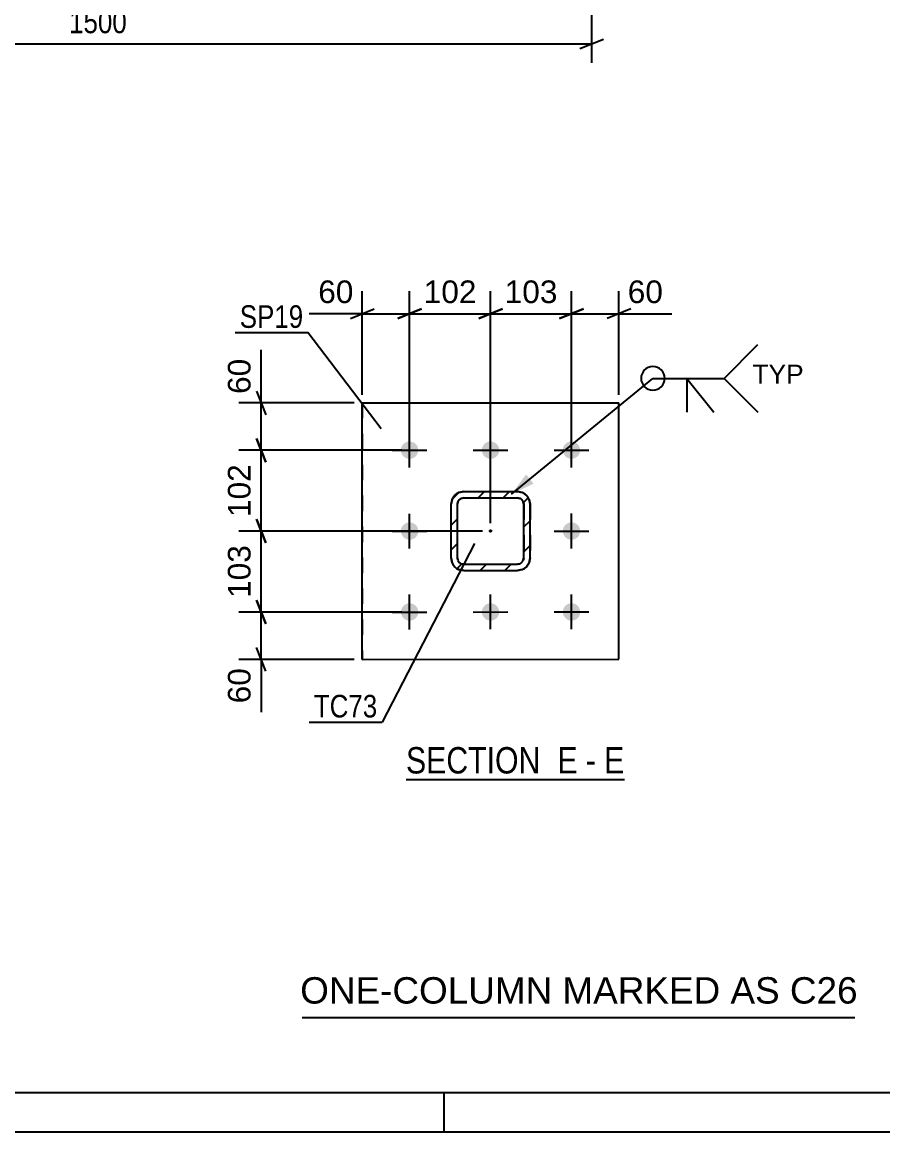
# Model space of a CAD drawing. Header units: millimetres. Extents: x -130 to 464, y -170 to 250.
# Drawn here: x -9.6 to 99.4, y -169.6 to -29 of the extents above; entities that cross this region are included whole.
import ezdxf

# ---------------------------------------------------------------- set-up
doc = ezdxf.new("R2010")
doc.units = ezdxf.units.MM
doc.linetypes.add('DXK_LINE_DOT2', pattern=[3.9198, 1.9599, -1.9599])
doc.linetypes.add('DXK_LINE_DOT3', pattern=[5.9187, 2.979, -0.9799, 0.9799, -0.9799])
doc.styles.add('Arial', font='ARIAL.TTF', dxfattribs={"height": 0.2})
doc.styles.add('Arial Narrow', font='ARIALN.TTF', dxfattribs={"height": 0.2})

# ---------------------------------------------------------------- blocks, each defined once
blk = doc.blocks.new('Unknown-284858639-1134')
at = {"color": 5, "linetype": 'Continuous'}
for p, q in [((-125.16, -164.58), (458.84, -164.58)), ((43.84, -169.58), (43.84, -164.58)), ((-130.16, -169.58), (463.84, -169.58))]:
    blk.add_line(p, q, dxfattribs=at)
blk = doc.blocks.new('Unknown-284858639-13 - 2674')
at = {"color": 6, "linetype": 'Continuous'}
blk.add_line((39, -124.93), (66.65, -124.93), dxfattribs=at)
at = {"color": 0, "linetype": 'Continuous'}
for points in [[(57.11, -124.18), (57.11, -120.68), (39, -120.68), (39, -124.18)], [(60.71, -124.18), (60.71, -120.68), (58.16, -120.68), (58.16, -124.18)], [(63.04, -124.18), (63.04, -120.68), (61.76, -120.68), (61.76, -124.18)], [(66.65, -124.18), (66.65, -120.68), (64.09, -120.68), (64.09, -124.18)]]:
    blk.add_wipeout(points, dxfattribs=at)
at = {"color": 7, "linetype": 'Continuous', "style": 'Arial Narrow'}
for s, p in [('SECTION ', (39, -124.18)), ('E', (58.16, -124.18)), ('E', (64.09, -124.18)), ('-', (61.76, -124.18))]:
    blk.add_text(s, height=3.34, dxfattribs=at).set_placement(p)
blk = doc.blocks.new('Part-284858639-2761 - 2674')
at = {"linetype": 'Continuous'}
h = blk.add_hatch(dxfattribs=at)
h.set_pattern_fill('', scale=0.7, style=0, pattern_type=0)
h.set_pattern_definition([(45, (45.6886, -88.5874), (-1.57154, 1.57154), [])])
h.paths.add_polyline_path([(46.3, -88.47), (45.69, -88.59), (45.17, -88.93), (44.82, -89.45), (44.7, -90.07), (44.7, -96.87), (44.82, -97.48), (45.17, -98), (45.69, -98.34), (46.3, -98.47), (53.1, -98.46), (53.71, -98.34), (54.23, -98), (54.58, -97.48), (54.7, -96.86), (54.7, -90.06), (54.58, -89.45), (54.23, -88.93), (53.71, -88.59), (53.1, -88.46)])
h.paths.add_polyline_path([(53.1, -89.26), (53.41, -89.33), (53.67, -89.5), (53.84, -89.76), (53.9, -90.06), (53.9, -96.86), (53.84, -97.17), (53.67, -97.43), (53.41, -97.6), (53.1, -97.66), (46.3, -97.67), (46, -97.6), (45.74, -97.43), (45.56, -97.17), (45.5, -96.87), (45.5, -90.07), (45.56, -89.76), (45.74, -89.5), (45.99, -89.33), (46.3, -89.27)])
blk.add_hatch(color=246, dxfattribs=at).paths.add_polyline_path([(49.7, -93.56, -1), (49.7, -93.36, -1)])
at = {"color": 7, "linetype": 'DXK_LINE_DOT2'}
for p, q in [((45.69, -88.59), (46.3, -88.47)), ((46.3, -88.47), (53.1, -88.46)), ((53.1, -88.46), (53.71, -88.59)), ((44.7, -90.07), (44.82, -89.45)), ((45.56, -89.76), (45.5, -90.07)), ((46.3, -89.27), (46, -89.33)), ((46.3, -89.27), (53.1, -89.26)), ((53.41, -89.33), (53.1, -89.26)), ((53.9, -90.06), (53.84, -89.76)), ((54.58, -89.45), (54.7, -90.06)), ((44.7, -96.87), (44.7, -90.07)), ((45.5, -96.87), (45.5, -90.07)), ((53.9, -90.06), (53.9, -96.86)), ((54.7, -90.06), (54.7, -96.86)), ((44.82, -97.48), (44.7, -96.87)), ((45.5, -96.87), (45.56, -97.17)), ((53.84, -97.17), (53.9, -96.86)), ((54.7, -96.86), (54.58, -97.48)), ((46.3, -98.47), (45.69, -98.34)), ((46, -97.6), (46.3, -97.67)), ((46.3, -97.67), (53.1, -97.66)), ((53.1, -97.66), (53.41, -97.6)), ((53.72, -98.34), (53.1, -98.46)), ((46.3, -98.47), (53.1, -98.46))]:
    blk.add_line(p, q, dxfattribs=at)
at = {"color": 2, "linetype": 'Continuous'}
for p, q in [((46.3, -88.47), (45.69, -88.59)), ((46.3, -88.47), (53.1, -88.46)), ((46.3, -88.47), (46.3, -88.47)), ((53.1, -88.46), (53.1, -88.46)), ((53.71, -88.59), (53.1, -88.46)), ((44.82, -89.45), (44.7, -90.07)), ((45.5, -90.07), (45.56, -89.76)), ((45.99, -89.33), (46.3, -89.27)), ((46.3, -89.27), (53.1, -89.26)), ((46.3, -89.27), (46.3, -89.27)), ((53.1, -89.26), (53.1, -89.26)), ((53.1, -89.26), (53.41, -89.33)), ((53.84, -89.76), (53.9, -90.06)), ((54.7, -90.06), (54.58, -89.45)), ((44.7, -90.07), (44.7, -90.07)), ((44.7, -96.87), (44.7, -90.07)), ((45.5, -90.07), (45.5, -90.07)), ((45.5, -96.87), (45.5, -90.07)), ((53.9, -90.06), (53.9, -90.06)), ((53.9, -96.86), (53.9, -90.06)), ((54.7, -90.06), (54.7, -90.06)), ((54.7, -96.86), (54.7, -90.06)), ((44.7, -96.87), (44.7, -96.87)), ((44.7, -96.87), (44.82, -97.48)), ((45.5, -96.87), (45.5, -96.87)), ((45.56, -97.17), (45.5, -96.87)), ((53.9, -96.86), (53.84, -97.17)), ((53.9, -96.86), (53.9, -96.86)), ((54.58, -97.48), (54.7, -96.86)), ((54.7, -96.86), (54.7, -96.86)), ((45.69, -98.34), (46.3, -98.47)), ((46.3, -97.67), (46, -97.6)), ((46.3, -97.67), (53.1, -97.66)), ((46.3, -97.67), (46.3, -97.67)), ((53.41, -97.6), (53.1, -97.66)), ((53.1, -97.66), (53.1, -97.66)), ((53.1, -98.46), (53.71, -98.34)), ((46.3, -98.47), (53.1, -98.46)), ((46.3, -98.47), (46.3, -98.47)), ((53.1, -98.46), (53.1, -98.46))]:
    blk.add_line(p, q, dxfattribs=at)
at = {"color": 7, "linetype": 'DXK_LINE_DOT3'}
blk.add_line((49.7, -93.46), (49.7, -93.46), dxfattribs=at)
at = {"color": 246, "linetype": 'DXK_LINE_DOT2'}
blk.add_line((49.7, -93.46), (49.7, -93.46), dxfattribs=at)
at = {"color": 246, "linetype": 'Continuous'}
blk.add_circle((49.7, -93.46), 0.1, dxfattribs=at)
at = {"color": 7, "linetype": 'DXK_LINE_DOT2'}
for centre, radius, start, end in [((46.3, -90.07), 1.6, 112.5099, 157.5099), ((46.3, -90.07), 0.8, 112.5099, 157.5099), ((53.1, -90.06), 0.8, 22.5099, 67.5099), ((53.1, -90.06), 1.6, 22.5099, 67.5099), ((46.3, -96.87), 1.6, 202.5099, 247.5099), ((46.3, -96.87), 0.8, 202.5099, 247.5099), ((53.1, -96.86), 0.8, 292.5099, 337.5099), ((53.1, -96.86), 1.6, 292.5099, 337.5099)]:
    blk.add_arc(centre, radius, start, end, dxfattribs=at)
at = {"color": 2, "linetype": 'Continuous'}
for centre, radius, start, end in [((46.3, -90.07), 1.6, 112.5099, 157.5099), ((46.3, -90.07), 0.8, 112.5099, 157.5099), ((53.1, -90.06), 0.8, 22.5099, 67.5099), ((53.1, -90.06), 1.6, 22.5099, 67.5099), ((46.3, -96.87), 1.6, 202.5099, 247.5099), ((46.3, -96.87), 0.8, 202.5099, 247.5099), ((53.1, -96.86), 0.8, 292.5099, 337.5099), ((53.1, -96.86), 1.6, 292.5099, 337.5099)]:
    blk.add_arc(centre, radius, start, end, dxfattribs=at)
blk = doc.blocks.new('Part-284858639-2720 - 2674')
at = {"color": 2, "linetype": 'Continuous'}
for p, q in [((33.45, -77.22), (65.95, -77.21)), ((33.45, -77.22), (33.45, -77.22)), ((33.45, -109.72), (33.45, -77.22)), ((65.95, -109.71), (65.95, -77.21)), ((33.45, -109.72), (65.95, -109.71)), ((33.45, -109.72), (33.45, -109.72))]:
    blk.add_line(p, q, dxfattribs=at)
at = {"color": 7, "linetype": 'DXK_LINE_DOT2'}
for p, q in [((33.45, -77.22), (33.45, -109.72)), ((65.95, -109.71), (65.95, -77.21))]:
    blk.add_line(p, q, dxfattribs=at)
blk = doc.blocks.new('Bolt-284858639-2750 - 2674')
at = {"linetype": 'Continuous'}
for points in [[(40.55, -83.21), (40.53, -83.44), (40.46, -83.65), (40.35, -83.85), (40.19, -84.03), (40.01, -84.16), (39.8, -84.26), (39.58, -84.31), (39.35, -84.31), (39.12, -84.27), (38.91, -84.17), (38.72, -84.04), (38.57, -83.87), (38.45, -83.67), (38.38, -83.46), (38.35, -83.23), (38.37, -83), (38.44, -82.78), (38.55, -82.58), (38.71, -82.41), (38.89, -82.27), (39.1, -82.17), (39.32, -82.12), (39.55, -82.12), (39.78, -82.17), (39.99, -82.26), (40.18, -82.39), (40.33, -82.56), (40.45, -82.76), (40.52, -82.98)], [(50.8, -83.2), (50.78, -83.43), (50.71, -83.65), (50.6, -83.85), (50.44, -84.03), (50.26, -84.16), (50.05, -84.26), (49.83, -84.31), (49.6, -84.31), (49.37, -84.26), (49.16, -84.17), (48.97, -84.04), (48.82, -83.87), (48.7, -83.67), (48.63, -83.45), (48.6, -83.23), (48.62, -83), (48.69, -82.78), (48.8, -82.58), (48.96, -82.4), (49.14, -82.27), (49.35, -82.17), (49.57, -82.12), (49.8, -82.12), (50.03, -82.17), (50.24, -82.26), (50.43, -82.39), (50.58, -82.56), (50.7, -82.76), (50.77, -82.98)], [(61.05, -83.2), (61.03, -83.43), (60.96, -83.65), (60.85, -83.85), (60.69, -84.02), (60.51, -84.16), (60.3, -84.26), (60.08, -84.31), (59.85, -84.31), (59.62, -84.26), (59.41, -84.17), (59.22, -84.04), (59.07, -83.87), (58.95, -83.67), (58.88, -83.45), (58.85, -83.22), (58.87, -82.99), (58.94, -82.78), (59.05, -82.57), (59.21, -82.4), (59.39, -82.27), (59.6, -82.17), (59.82, -82.12), (60.05, -82.12), (60.28, -82.16), (60.49, -82.26), (60.68, -82.39), (60.83, -82.56), (60.95, -82.76), (61.02, -82.97)], [(40.55, -93.46), (40.53, -93.69), (40.46, -93.9), (40.35, -94.1), (40.2, -94.28), (40.01, -94.41), (39.8, -94.51), (39.58, -94.56), (39.35, -94.56), (39.12, -94.52), (38.91, -94.42), (38.72, -94.29), (38.57, -94.12), (38.45, -93.92), (38.38, -93.71), (38.35, -93.48), (38.37, -93.25), (38.44, -93.03), (38.56, -92.83), (38.71, -92.66), (38.89, -92.52), (39.1, -92.42), (39.33, -92.37), (39.56, -92.37), (39.78, -92.42), (39.99, -92.51), (40.18, -92.64), (40.34, -92.81), (40.45, -93.01), (40.53, -93.23)], [(61.05, -93.45), (61.03, -93.68), (60.96, -93.9), (60.85, -94.1), (60.7, -94.27), (60.51, -94.41), (60.3, -94.51), (60.08, -94.56), (59.85, -94.56), (59.62, -94.51), (59.41, -94.42), (59.22, -94.29), (59.07, -94.12), (58.95, -93.92), (58.88, -93.7), (58.85, -93.47), (58.87, -93.24), (58.94, -93.03), (59.06, -92.82), (59.21, -92.65), (59.39, -92.52), (59.6, -92.42), (59.83, -92.37), (60.06, -92.37), (60.28, -92.41), (60.49, -92.51), (60.68, -92.64), (60.84, -92.81), (60.95, -93.01), (61.03, -93.22)], [(40.55, -103.71), (40.53, -103.94), (40.46, -104.15), (40.35, -104.35), (40.2, -104.53), (40.01, -104.66), (39.8, -104.76), (39.58, -104.81), (39.35, -104.81), (39.12, -104.77), (38.91, -104.67), (38.73, -104.54), (38.57, -104.37), (38.45, -104.17), (38.38, -103.96), (38.35, -103.73), (38.38, -103.5), (38.44, -103.28), (38.56, -103.08), (38.71, -102.91), (38.89, -102.77), (39.1, -102.67), (39.33, -102.62), (39.56, -102.62), (39.78, -102.67), (39.99, -102.76), (40.18, -102.89), (40.34, -103.06), (40.45, -103.26), (40.53, -103.48)], [(50.8, -103.7), (50.78, -103.93), (50.71, -104.15), (50.6, -104.35), (50.45, -104.53), (50.26, -104.66), (50.05, -104.76), (49.83, -104.81), (49.6, -104.81), (49.37, -104.76), (49.16, -104.67), (48.98, -104.54), (48.82, -104.37), (48.7, -104.17), (48.63, -103.95), (48.6, -103.73), (48.63, -103.5), (48.69, -103.28), (48.81, -103.08), (48.96, -102.9), (49.14, -102.77), (49.35, -102.67), (49.58, -102.62), (49.81, -102.62), (50.03, -102.67), (50.24, -102.76), (50.43, -102.89), (50.59, -103.06), (50.7, -103.26), (50.78, -103.48)], [(61.05, -103.7), (61.03, -103.93), (60.96, -104.15), (60.85, -104.35), (60.7, -104.52), (60.51, -104.66), (60.3, -104.76), (60.08, -104.81), (59.85, -104.81), (59.62, -104.76), (59.41, -104.67), (59.23, -104.54), (59.07, -104.37), (58.95, -104.17), (58.88, -103.95), (58.85, -103.72), (58.88, -103.49), (58.94, -103.28), (59.06, -103.07), (59.21, -102.9), (59.39, -102.77), (59.6, -102.67), (59.83, -102.62), (60.06, -102.62), (60.28, -102.66), (60.49, -102.76), (60.68, -102.89), (60.84, -103.06), (60.95, -103.26), (61.03, -103.47)]]:
    blk.add_hatch(color=1, dxfattribs=at).paths.add_polyline_path(points)
at = {"color": 1, "linetype": 'Continuous'}
for p, q in [((39.45, -85.42), (39.45, -81.02)), ((49.7, -85.41), (49.7, -81.01)), ((59.95, -85.41), (59.95, -81.01)), ((37.25, -83.22), (41.65, -83.22)), ((47.5, -83.22), (51.9, -83.21)), ((57.75, -83.21), (62.15, -83.21)), ((39.45, -95.67), (39.45, -91.27)), ((59.95, -95.66), (59.95, -91.26)), ((37.25, -93.47), (41.65, -93.47)), ((57.75, -93.46), (62.15, -93.46)), ((39.45, -105.92), (39.45, -101.52)), ((49.7, -105.91), (49.7, -101.51)), ((59.95, -105.91), (59.95, -101.51)), ((37.25, -103.72), (41.65, -103.72)), ((47.5, -103.72), (51.9, -103.71)), ((57.75, -103.71), (62.15, -103.71))]:
    blk.add_line(p, q, dxfattribs=at)
blk = doc.blocks.new('StraightDimension-284858639-2067 - 1225')
at = {"color": 7, "linetype": 'Continuous'}
for p, q in [((-62.5, 53.53), (-62.5, -34.14)), ((62.5, 53.53), (62.5, -34.14)), ((-61, -31.14), (-64, -32.34)), ((-62.5, -31.74), (62.5, -31.74)), ((61, -32.34), (64, -31.14))]:
    blk.add_line(p, q, dxfattribs=at)
at = {"color": 0}
blk.add_wipeout([(4.26, -30.99), (4.26, -26.79), (-4.26, -26.79), (-4.26, -30.99)], dxfattribs=at)
at = {"color": 3, "style": 'Arial Narrow'}
blk.add_text('1500', height=2.863, dxfattribs=at).set_placement((-3.66, -30.39))
blk = doc.blocks.new('StraightDimension-284858639-7706 - 2674')
at = {"color": 7, "linetype": 'Continuous'}
for p, q in [((20.06, -91.96), (21.26, -94.96)), ((48.7, -93.46), (17.81, -93.46)), ((20.66, -103.72), (20.66, -93.46)), ((21.26, -105.22), (20.06, -102.22)), ((38.45, -103.72), (17.81, -103.72))]:
    blk.add_line(p, q, dxfattribs=at)
at = {"color": 0}
blk.add_wipeout([(19.91, -94.66), (15.71, -94.66), (15.71, -102.53), (19.91, -102.53)], dxfattribs=at)
at = {"color": 3, "style": 'Arial'}
blk.add_text('103', height=2.865, rotation=90.0002, dxfattribs=at).set_placement((19.31, -101.93))
blk = doc.blocks.new('StraightDimension-284858639-7663 - 2674')
at = {"color": 7, "linetype": 'Continuous'}
for p, q in [((59.95, -82.21), (59.95, -63.08)), ((65.95, -76.21), (65.95, -63.08)), ((58.45, -66.53), (61.45, -65.33)), ((59.95, -65.93), (65.95, -65.93)), ((67.45, -65.33), (64.45, -66.53)), ((65.95, -65.93), (72.65, -65.93)), ((65.95, -65.93), (72.65, -65.93))]:
    blk.add_line(p, q, dxfattribs=at)
at = {"color": 0}
blk.add_wipeout([(72.12, -65.18), (72.12, -60.98), (66.47, -60.98), (66.47, -65.18)], dxfattribs=at)
at = {"color": 3, "style": 'Arial'}
blk.add_text('60', height=2.865, dxfattribs=at).set_placement((67.07, -64.58))
blk = doc.blocks.new('StraightDimension-284858639-7664 - 2674')
at = {"color": 7, "linetype": 'Continuous'}
for p, q in [((49.7, -92.46), (49.7, -63.08)), ((59.95, -82.21), (59.95, -63.08)), ((48.2, -66.53), (51.2, -65.33)), ((49.7, -65.93), (59.95, -65.93)), ((61.45, -65.33), (58.45, -66.53))]:
    blk.add_line(p, q, dxfattribs=at)
at = {"color": 0}
blk.add_wipeout([(58.76, -65.18), (58.76, -60.98), (50.89, -60.98), (50.89, -65.18)], dxfattribs=at)
at = {"color": 3, "style": 'Arial'}
blk.add_text('103', height=2.865, dxfattribs=at).set_placement((51.49, -64.58))
blk = doc.blocks.new('StraightDimension-284858639-7665 - 2674')
at = {"color": 7, "linetype": 'Continuous'}
for p, q in [((39.45, -82.22), (39.45, -63.08)), ((49.7, -92.46), (49.7, -63.08)), ((37.95, -66.53), (40.95, -65.33)), ((39.45, -65.93), (49.7, -65.93)), ((51.2, -65.33), (48.2, -66.53))]:
    blk.add_line(p, q, dxfattribs=at)
at = {"color": 0}
blk.add_wipeout([(48.51, -65.18), (48.51, -60.98), (40.64, -60.98), (40.64, -65.18)], dxfattribs=at)
at = {"color": 3, "style": 'Arial'}
blk.add_text('102', height=2.865, dxfattribs=at).set_placement((41.24, -64.58))
blk = doc.blocks.new('StraightDimension-284858639-7666 - 2674')
at = {"color": 7, "linetype": 'Continuous'}
for p, q in [((33.45, -76.22), (33.45, -63.08)), ((39.45, -82.22), (39.45, -63.08)), ((33.45, -65.93), (26.75, -65.93)), ((33.45, -65.93), (26.75, -65.93)), ((31.95, -66.53), (34.95, -65.33)), ((33.45, -65.93), (39.45, -65.93)), ((40.95, -65.33), (37.95, -66.53))]:
    blk.add_line(p, q, dxfattribs=at)
at = {"color": 0}
blk.add_wipeout([(32.92, -65.18), (32.92, -60.98), (27.28, -60.98), (27.28, -65.18)], dxfattribs=at)
at = {"color": 3, "style": 'Arial'}
blk.add_text('60', height=2.865, dxfattribs=at).set_placement((27.88, -64.58))
blk = doc.blocks.new('StraightDimension-284858639-7704 - 2674')
at = {"color": 7, "linetype": 'Continuous'}
for p, q in [((20.66, -77.22), (20.66, -70.52)), ((20.66, -77.22), (20.66, -70.52)), ((20.06, -75.72), (21.26, -78.72)), ((32.45, -77.22), (17.81, -77.22)), ((20.66, -83.22), (20.66, -77.22)), ((21.26, -84.72), (20.06, -81.72)), ((38.45, -83.22), (17.81, -83.22))]:
    blk.add_line(p, q, dxfattribs=at)
at = {"color": 0}
blk.add_wipeout([(19.91, -71.05), (15.71, -71.05), (15.71, -76.69), (19.91, -76.69)], dxfattribs=at)
at = {"color": 3, "style": 'Arial'}
blk.add_text('60', height=2.865, rotation=90.0002, dxfattribs=at).set_placement((19.31, -76.09))
blk = doc.blocks.new('StraightDimension-284858639-7705 - 2674')
at = {"color": 7, "linetype": 'Continuous'}
for p, q in [((20.06, -81.72), (21.26, -84.72)), ((38.45, -83.22), (17.81, -83.22)), ((20.66, -93.46), (20.66, -83.22)), ((21.26, -94.96), (20.06, -91.96)), ((48.7, -93.46), (17.81, -93.46))]:
    blk.add_line(p, q, dxfattribs=at)
at = {"color": 0}
blk.add_wipeout([(19.91, -84.41), (15.71, -84.41), (15.71, -92.28), (19.91, -92.28)], dxfattribs=at)
at = {"color": 3, "style": 'Arial'}
blk.add_text('102', height=2.865, rotation=90.0002, dxfattribs=at).set_placement((19.31, -91.68))
blk = doc.blocks.new('StraightDimension-284858639-7707 - 2674')
at = {"color": 7, "linetype": 'Continuous'}
for p, q in [((20.06, -102.22), (21.26, -105.22)), ((38.45, -103.72), (17.81, -103.72)), ((20.66, -109.72), (20.66, -103.72)), ((21.26, -111.22), (20.06, -108.22)), ((32.45, -109.72), (17.81, -109.72)), ((20.66, -109.72), (20.66, -116.41)), ((20.66, -109.72), (20.66, -116.41))]:
    blk.add_line(p, q, dxfattribs=at)
at = {"color": 0}
blk.add_wipeout([(19.91, -110.24), (15.71, -110.24), (15.71, -115.89), (19.91, -115.89)], dxfattribs=at)
at = {"color": 3, "style": 'Arial'}
blk.add_text('60', height=2.865, rotation=90.0002, dxfattribs=at).set_placement((19.31, -115.29))
blk = doc.blocks.new('Unknown-284858639-12129')
at = {"color": 7, "linetype": 'Continuous'}
blk.add_line((25.84, -155.08), (95.84, -155.08), dxfattribs=at)
at = {"color": 7, "style": 'Arial'}
blk.add_text('ONE-COLUMN MARKED AS C26', height=3.3428, dxfattribs=at).set_placement((25.6, -153.33))
blk = doc.blocks.new('Mark-284858639-2716 - 2674')
at = {"color": 0}
blk.add_wipeout([(25.98, -67.72), (25.98, -64.72), (17.95, -64.72), (17.95, -67.72)], dxfattribs=at)
blk.add_wipeout([(25.98, -67.72), (25.98, -64.72), (17.95, -64.72), (17.95, -67.72)], dxfattribs=at)
at = {"color": 30, "linetype": 'Continuous'}
for p in [(17.35, -68.32), (35.86, -80.5)]:
    blk.add_line(p, (26.58, -68.32), dxfattribs=at)
at = {"color": 3, "style": 'Arial Narrow'}
blk.add_text('SP19', height=2.863, dxfattribs=at).set_placement((17.95, -67.72))
blk = doc.blocks.new('Mark-284858639-7101 - 2674')
at = {"color": 0}
blk.add_wipeout([(35.37, -117.08), (35.37, -114.08), (27.33, -114.08), (27.33, -117.08)], dxfattribs=at)
blk.add_wipeout([(35.37, -117.08), (35.37, -114.08), (27.33, -114.08), (27.33, -117.08)], dxfattribs=at)
at = {"color": 30, "linetype": 'Continuous'}
for p in [(47.68, -95.03), (26.73, -117.68)]:
    blk.add_line(p, (35.97, -117.68), dxfattribs=at)
at = {"color": 3, "style": 'Arial Narrow'}
blk.add_text('TC73', height=2.863, dxfattribs=at).set_placement((27.33, -117.08))
blk = doc.blocks.new('WeldMark-284858639-2864 - 2674')
at = {"linetype": 'Continuous'}
blk.add_hatch(color=30, dxfattribs=at).paths.add_polyline_path([(55.15, -87.46), (52.35, -88.78), (54.2, -86.3)])
at = {"color": 30, "linetype": 'Continuous'}
for p, q in [((52.35, -88.78), (70.26, -74.12)), ((70.26, -74.12), (79.26, -74.12))]:
    blk.add_line(p, q, dxfattribs=at)
at = {"color": 3, "linetype": 'Continuous'}
for q in [(77.97, -78.41), (74.54, -78.41)]:
    blk.add_line((74.54, -74.12), q, dxfattribs=at)
for start, end in [(90, 270), (270, 90)]:
    blk.add_arc((70.26, -74.12), 1.5, start, end, dxfattribs=at)
at = {"color": 0, "linetype": 'Continuous'}
blk.add_wipeout([(89.33, -74.77), (89.33, -72.27), (82.86, -72.27), (82.86, -74.77)], dxfattribs=at)
blk.add_wipeout([(89.33, -74.77), (89.33, -72.27), (82.86, -72.27), (82.86, -74.77)], dxfattribs=at)
at = {"color": 3, "linetype": 'Continuous'}
for q in [(83.54, -69.84), (83.54, -78.41)]:
    blk.add_line((79.26, -74.12), q, dxfattribs=at)
at = {"color": 3, "linetype": 'Continuous', "style": 'Arial'}
blk.add_text('TYP', height=2.388, dxfattribs=at).set_placement((82.86, -74.77))

msp = doc.modelspace()

# ---------------------------------------------------------------- block references
for name in ['Unknown-284858639-1134', 'Part-284858639-2720 - 2674', 'Bolt-284858639-2750 - 2674', 'Part-284858639-2761 - 2674', 'Unknown-284858639-12129']:
    msp.add_blockref(name, (0, 0))

# ---------------------------------------------------------------- next in the draw order: block references
for name in ['StraightDimension-284858639-2067 - 1225', 'StraightDimension-284858639-7663 - 2674', 'StraightDimension-284858639-7706 - 2674', 'Unknown-284858639-13 - 2674']:
    msp.add_blockref(name, (0, 0))

# ---------------------------------------------------------------- next in the draw order: block references
for name in ['StraightDimension-284858639-7664 - 2674', 'StraightDimension-284858639-7707 - 2674']:
    msp.add_blockref(name, (0, 0))

# ---------------------------------------------------------------- next in the draw order: block references
for name in ['StraightDimension-284858639-7665 - 2674', 'WeldMark-284858639-2864 - 2674']:
    msp.add_blockref(name, (0, 0))

# ---------------------------------------------------------------- next in the draw order: block references
msp.add_blockref('StraightDimension-284858639-7666 - 2674', (0, 0))

# ---------------------------------------------------------------- next in the draw order: block references
msp.add_blockref('StraightDimension-284858639-7704 - 2674', (0, 0))

# ---------------------------------------------------------------- next in the draw order: block references
for name in ['Mark-284858639-2716 - 2674', 'StraightDimension-284858639-7705 - 2674']:
    msp.add_blockref(name, (0, 0))

# ---------------------------------------------------------------- next in the draw order: block references
msp.add_blockref('Mark-284858639-7101 - 2674', (0, 0))

doc.saveas('drawing.dxf')
